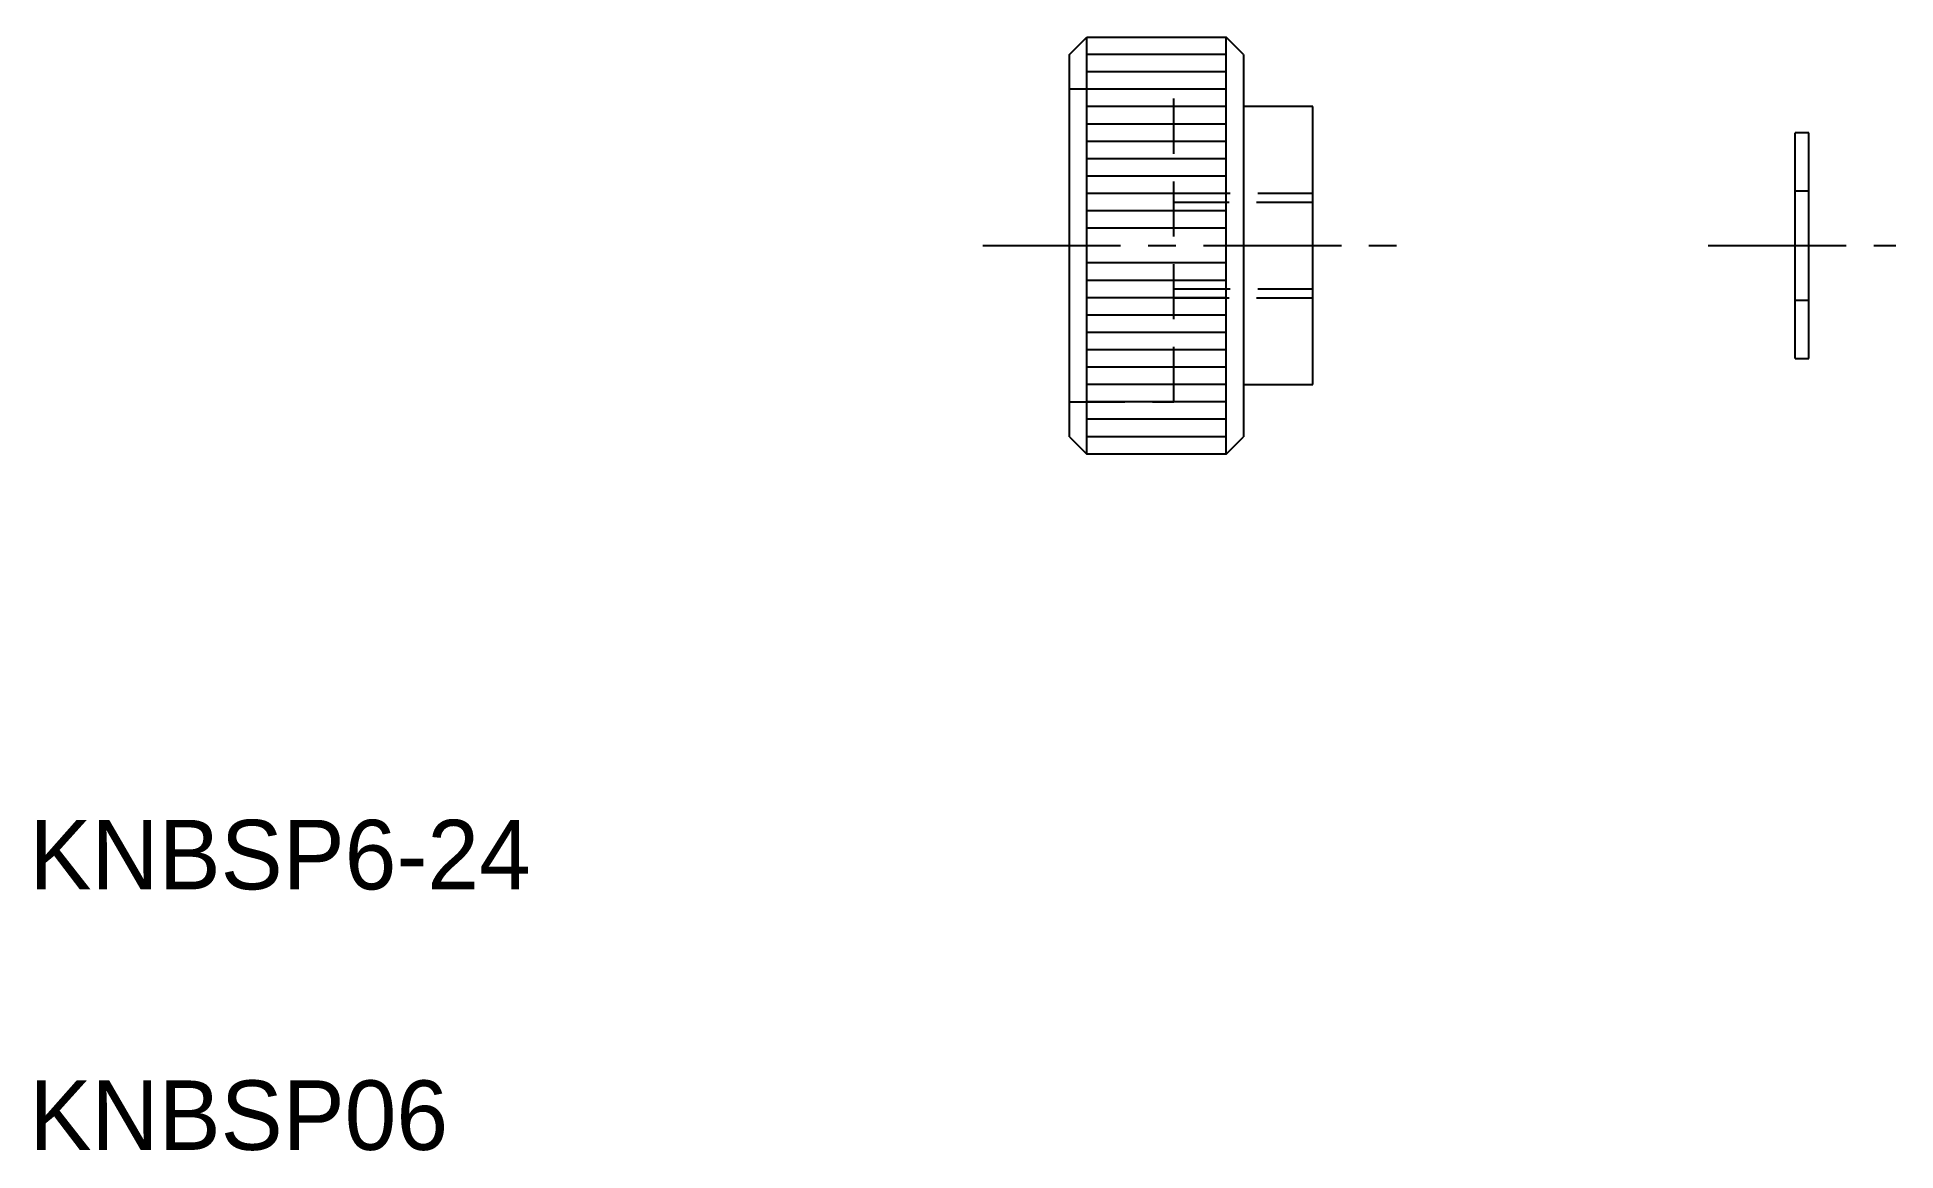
# Model space of a CAD drawing. Extents: x 123 to 230, y -29 to 35.
import ezdxf

# ---------------------------------------------------------------- set-up
doc = ezdxf.new("R2010")
doc.units = 0
doc.header["$LTSCALE"] = 0.25
doc.linetypes.add('CENTER', pattern=[50.8, 31.75, -6.35, 6.35, -6.35])
doc.linetypes.add('DASHED', pattern=[19.05, 12.7, -6.35])
doc.layers.get('0').update_dxf_attribs({"linetype": 'CONTINUOUS'})
doc.layers.add('CENTER', color=1, linetype='CENTER')

msp = doc.modelspace()

# ---------------------------------------------------------------- linework, layer by layer
at = {"color": 7, "linetype": 'CONTINUOUS'}
for p, q in [((182.33, 33.62), (183.33, 34.62)), ((183.33, 10.62), (183.33, 34.62)), ((183.33, 34.62), (191.33, 34.62)), ((191.33, 10.62), (191.33, 34.62)), ((192.33, 33.62), (191.33, 34.62)), ((182.33, 11.62), (182.33, 33.62)), ((192.33, 33.62), (192.33, 11.62)), ((196.33, 30.62), (192.33, 30.62)), ((196.33, 14.62), (196.33, 30.62)), ((224.07, 16.12), (224.07, 29.12)), ((224.87, 29.12), (224.07, 29.12)), ((224.87, 16.12), (224.87, 29.12)), ((224.07, 16.12), (224.87, 16.12)), ((192.33, 14.62), (196.33, 14.62)), ((182.33, 11.62), (183.33, 10.62)), ((191.33, 10.62), (192.33, 11.62)), ((191.33, 10.62), (183.33, 10.62))]:
    msp.add_line(p, q, dxfattribs=at)
at = {"color": 3, "linetype": 'CONTINUOUS'}
for p, q in [((191.33, 33.62), (183.33, 33.62)), ((191.33, 32.62), (183.33, 32.62)), ((191.33, 31.62), (183.33, 31.62)), ((191.33, 30.62), (183.33, 30.62)), ((191.33, 29.62), (183.33, 29.62)), ((191.33, 28.62), (183.33, 28.62)), ((191.33, 27.62), (183.33, 27.62)), ((191.33, 26.62), (183.33, 26.62)), ((191.33, 25.62), (183.33, 25.62)), ((191.33, 24.62), (183.33, 24.62)), ((191.33, 23.62), (183.33, 23.62)), ((191.33, 21.62), (183.33, 21.62)), ((191.33, 20.62), (183.33, 20.62)), ((191.33, 19.62), (183.33, 19.62)), ((191.33, 18.62), (183.33, 18.62)), ((191.33, 17.62), (183.33, 17.62)), ((191.33, 16.62), (183.33, 16.62)), ((191.33, 15.62), (183.33, 15.62)), ((191.33, 14.62), (183.33, 14.62)), ((191.33, 13.62), (183.33, 13.62)), ((191.33, 12.62), (183.33, 12.62)), ((191.33, 11.62), (183.33, 11.62))]:
    msp.add_line(p, q, dxfattribs=at)
at = {"color": 3, "linetype": 'DASHED'}
for p, q in [((188.33, 31.62), (182.33, 31.62)), ((188.33, 13.62), (188.33, 31.62)), ((224.07, 25.77), (224.87, 25.77)), ((196.33, 25.62), (188.33, 25.62)), ((188.33, 25.12), (196.33, 25.12)), ((196.33, 20.12), (188.33, 20.12)), ((188.33, 19.62), (196.33, 19.62)), ((224.07, 19.47), (224.87, 19.47)), ((182.33, 13.62), (188.33, 13.62))]:
    msp.add_line(p, q, dxfattribs=at)
at = {"layer": 'CENTER', "color": 1, "linetype": 'CENTER'}
for p, q in [((177.33, 22.62), (201.33, 22.62)), ((219.07, 22.62), (229.87, 22.62))]:
    msp.add_line(p, q, dxfattribs=at)

# ---------------------------------------------------------------- texts
at = {"color": 7, "linetype": 'CONTINUOUS'}
for s, p in [('KNBSP6-24', (122.49, -14.44)), ('KNBSP06', (122.49, -29.44))]:
    msp.add_text(s, height=4, dxfattribs=at).set_placement(p)

doc.saveas('drawing.dxf')
